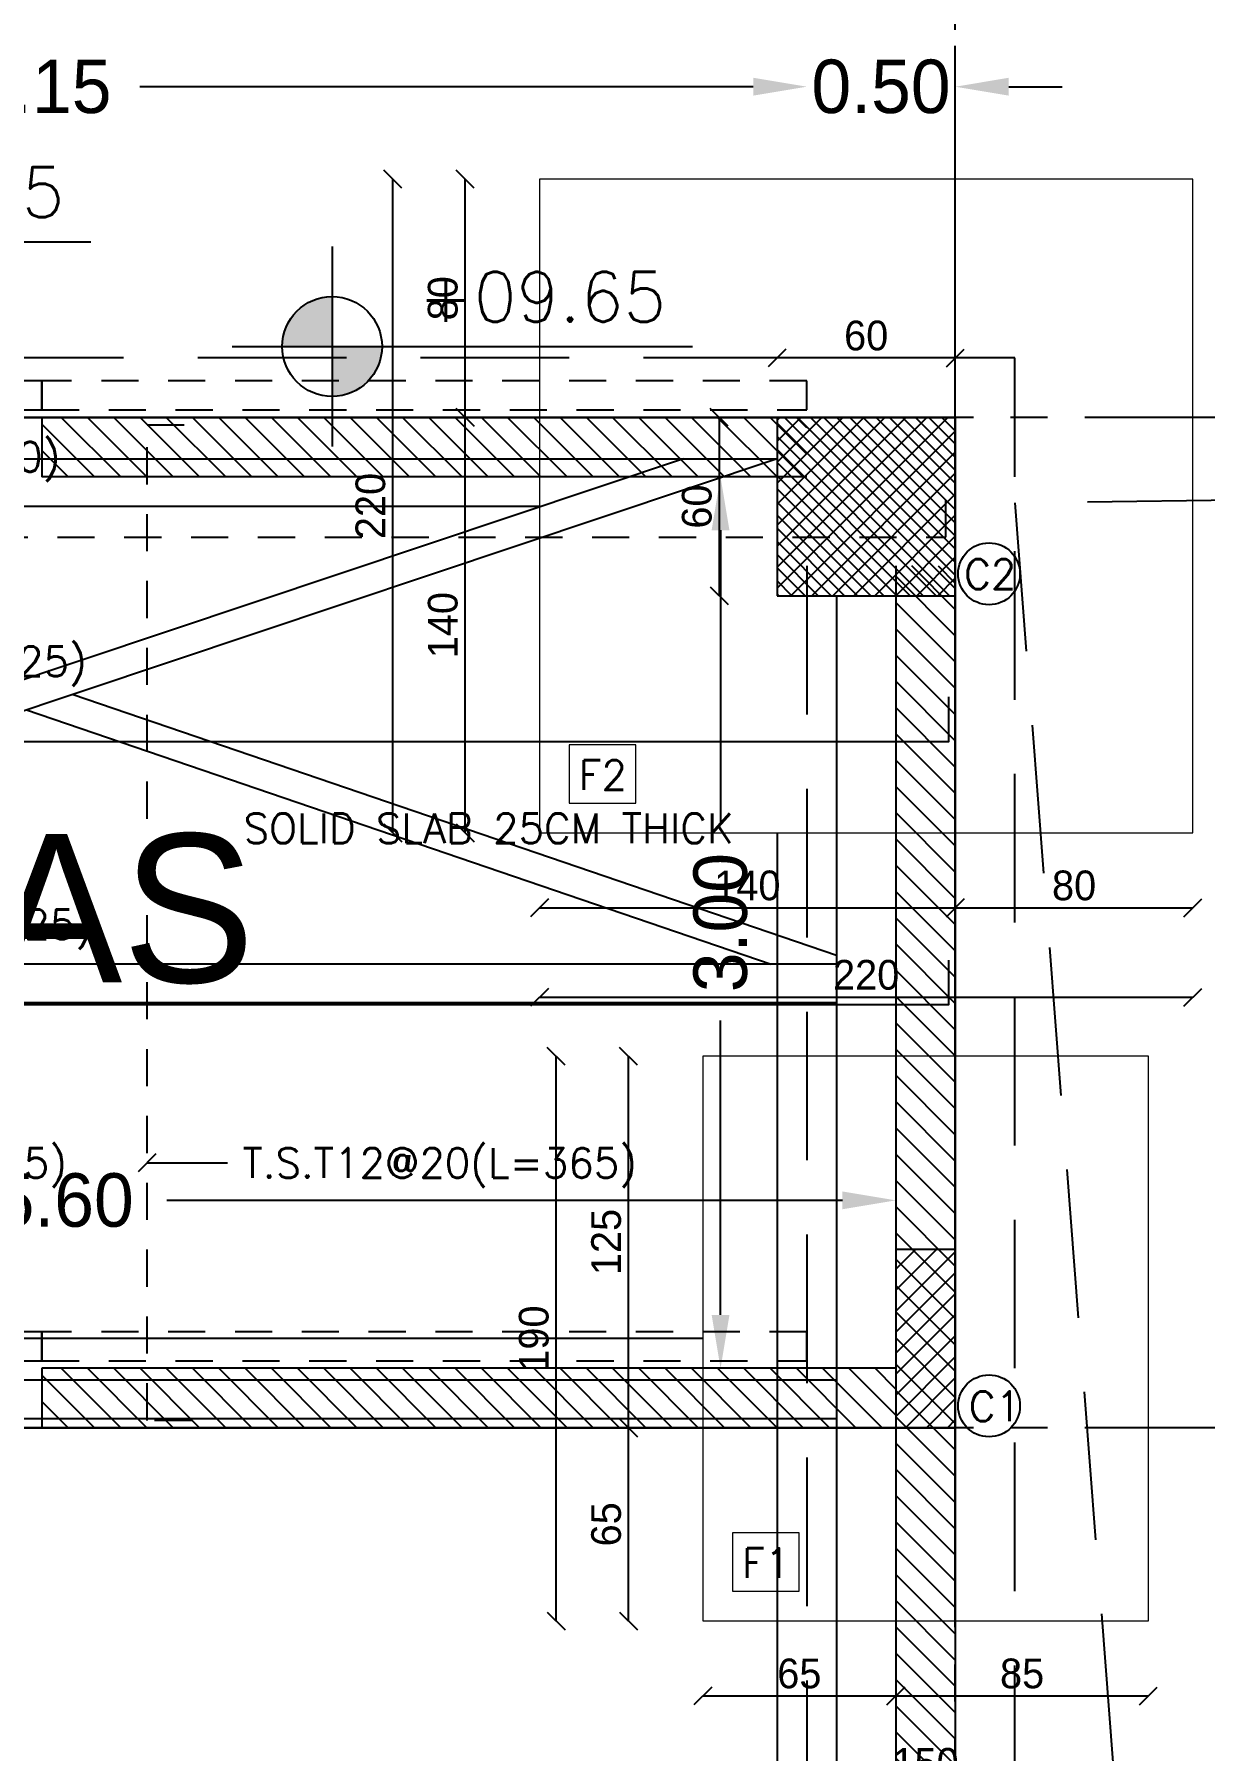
# Model space of a CAD drawing. Header units: metres. Extents: x -353217 to -351774, y -68080 to -67552.
# Drawn here: x -352321.16 to -352317.22, y -67870.2 to -67864.43 of the extents above; entities that cross this region are included whole.
import ezdxf

# ---------------------------------------------------------------- set-up
doc = ezdxf.new("R2010")
doc.units = ezdxf.units.M
doc.header["$MEASUREMENT"] = 0
doc.header["$PDMODE"] = 2
doc.header["$PDSIZE"] = -0.6
for name, pattern in [('CENTER2', [1.125, 0.75, -0.125, 0.125, -0.125]), ('DASHED', [0.75, 0.5, -0.25]), ('HIDDEN2', [0.1875, 0.125, -0.0625])]:
    doc.linetypes.add(name, pattern=pattern)
for name, color, linetype in [('A-dim', 4, 'Continuous'), ('A-HATCH', 9, 'Continuous'), ('A-levels', 4, 'Continuous'), ('A-TEXT', 6, 'Continuous'), ('A-walls', 5, 'Continuous'), ('gate', 4, 'Continuous'), ('lot', 3, 'Continuous'), ('proj', 2, 'DASHED'), ('Str-Axes', 8, 'Continuous'), ('str-columns', 3, 'Continuous'), ('str-columns1', 3, 'Continuous'), ('str-frame', 1, 'Continuous'), ('str-ground-beams', 3, 'Continuous'), ('str-slab', 5, 'Continuous')]:
    doc.layers.add(name, color=color, linetype=linetype)
doc.layers.add('str-footings', color=5, linetype='Continuous', lineweight=5)
doc.styles.add('ROMANS', font='romans', dxfattribs={"height": 0.4})
doc.dimstyles.get("Standard").update_dxf_attribs({"dimtxt": 0.18, "dimasz": 0.18, "dimexe": 0.18, "dimexo": 0.0625, "dimgap": 0.09, "dimtad": 0, "dimzin": 0, "dimdsep": 46, "dimtxsty": 'Standard', "dimcen": 0.09, "dimse1": 1, "dimse2": 1, "dimadec": 0, "dimazin": 0, "dimtfac": 1, "dimtix": 1, "dimtofl": 0, "dimtmove": 0, "dimatfit": 3, "dimfxl": 1, "dimtolj": 1, "dimtzin": 0, "dimarcsym": 0})
doc.dimstyles.new('structure', dxfattribs={"dimtxt": 0.1, "dimasz": 0.06, "dimexe": 0.18, "dimexo": 1, "dimgap": 0.025, "dimtad": 1, "dimdec": 1, "dimlfac": 100, "dimrnd": 0.5, "dimdsep": 46, "dimtxsty": 'Standard', "dimblk1": 'OBLIQUE', "dimblk2": 'OBLIQUE', "dimsah": 1, "dimcen": 0.009, "dimse1": 1, "dimse2": 1, "dimclrd": 4, "dimclre": 9, "dimclrt": 1, "dimadec": 0, "dimazin": 0, "dimtfac": 0.066667, "dimtdec": 1, "dimtix": 1, "dimtmove": 2, "dimatfit": 3, "dimldrblk": 'OBLIQUE', "dimfxl": 0.18, "dimtolj": 1, "dimarcsym": 0})

# ---------------------------------------------------------------- blocks, each defined once
blk = doc.blocks.new('planlev')
h = blk.add_hatch(color=256)
h.paths.add_polyline_path([(0, 0.2, 0.414214), (-0.2, 0), (0, 0)])
h.paths.add_polyline_path([(0.2, 0), (0, 0), (0, -0.2, 0.414214)])
for p, q in [((0, 0.4), (0, -0.4)), ((-0.4, 0), (1.4446, 0))]:
    blk.add_line(p, q)
blk.add_circle((0, 0), 0.2)
at = {"style": 'ROMANS'}
for tag, p in [('LEVEL-NOTATION', (0.3451, 0.0986)), ('FINISH', (0.3451, -0.3014))]:
    blk.add_attdef(tag, p, '', height=0.2, dxfattribs=at)
blk = doc.blocks.new('*D445')
at = {"layer": 'A-dim', "color": 0, "lineweight": -2, "transparency": 16777216}
for p, q in [((-352323.5319, -67864.6036), (-352321.4669, -67864.6036)), ((-352318.7419, -67864.6036), (-352320.8069, -67864.6036))]:
    blk.add_line(p, q, dxfattribs=at)
at = {"layer": 'A-dim', "color": 0, "transparency": 16777216}
for points in [[(-352323.5319, -67864.5736), (-352323.5319, -67864.6336), (-352323.7119, -67864.6036)], [(-352318.7419, -67864.5736), (-352318.7419, -67864.6336), (-352318.5619, -67864.6036)]]:
    blk.add_solid(points, dxfattribs=at)
at = {"layer": 'Defpoints', "color": 0, "transparency": 16777216}
for p in [(-352318.5619, -67864.6036), (-352323.7119, -67865.7164), (-352318.5619, -67865.7164)]:
    blk.add_point(p, dxfattribs=at)
at = {"layer": 'A-dim', "color": 0, "transparency": 16777216, "insert": (-352321.1369, -67864.6036), "char_height": 0.18, "attachment_point": 5}
blk.add_mtext('\\A1;5.15', dxfattribs=at)
blk = doc.blocks.new('*D446')
at = {"layer": 'A-dim', "color": 0, "lineweight": -2, "transparency": 16777216}
for p, q in [((-352318.7419, -67864.6036), (-352318.9219, -67864.6036)), ((-352317.8819, -67864.6036), (-352317.7019, -67864.6036))]:
    blk.add_line(p, q, dxfattribs=at)
at = {"layer": 'A-dim', "color": 0, "transparency": 16777216}
for points in [[(-352318.7419, -67864.5736), (-352318.7419, -67864.6336), (-352318.5619, -67864.6036)], [(-352317.8819, -67864.5736), (-352317.8819, -67864.6336), (-352318.0619, -67864.6036)]]:
    blk.add_solid(points, dxfattribs=at)
at = {"layer": 'Defpoints', "color": 0, "transparency": 16777216}
for p in [(-352318.0619, -67864.6036), (-352318.5619, -67865.7164), (-352318.0619, -67865.7164)]:
    blk.add_point(p, dxfattribs=at)
at = {"layer": 'A-dim', "color": 0, "transparency": 16777216, "insert": (-352318.3119, -67864.6036), "char_height": 0.18, "attachment_point": 5}
blk.add_mtext('\\A1;0.50', dxfattribs=at)
blk = doc.blocks.new('*D452')
at = {"layer": 'A-dim', "color": 0, "lineweight": -2, "transparency": 16777216}
for p, q in [((-352318.8522, -67866.0964), (-352318.8522, -67867.0864)), ((-352318.8522, -67868.7364), (-352318.8522, -67867.7464))]:
    blk.add_line(p, q, dxfattribs=at)
at = {"layer": 'A-dim', "color": 0, "transparency": 16777216}
for points in [[(-352318.8822, -67866.0964), (-352318.8222, -67866.0964), (-352318.8522, -67865.9164)], [(-352318.8822, -67868.7364), (-352318.8222, -67868.7364), (-352318.8522, -67868.9164)]]:
    blk.add_solid(points, dxfattribs=at)
at = {"layer": 'Defpoints', "color": 0, "transparency": 16777216}
for p in [(-352318.5619, -67865.9164), (-352318.8522, -67868.9164), (-352318.5619, -67868.9164)]:
    blk.add_point(p, dxfattribs=at)
at = {"layer": 'A-dim', "color": 0, "transparency": 16777216, "insert": (-352318.8522, -67867.4164), "char_height": 0.18, "attachment_point": 5, "rotation": 90}
blk.add_mtext('\\A1;3.00', dxfattribs=at)
blk = doc.blocks.new('*D453')
at = {"layer": 'A-dim', "color": 0, "lineweight": -2, "transparency": 16777216}
for p, q in [((-352323.6819, -67868.3512), (-352321.4069, -67868.3512)), ((-352318.4419, -67868.3512), (-352320.7169, -67868.3512))]:
    blk.add_line(p, q, dxfattribs=at)
at = {"layer": 'A-dim', "color": 0, "transparency": 16777216}
for points in [[(-352323.6819, -67868.3212), (-352323.6819, -67868.3812), (-352323.8619, -67868.3512)], [(-352318.4419, -67868.3212), (-352318.4419, -67868.3812), (-352318.2619, -67868.3512)]]:
    blk.add_solid(points, dxfattribs=at)
at = {"layer": 'Defpoints', "color": 0, "transparency": 16777216}
for p in [(-352323.8619, -67868.3512), (-352323.8619, -67868.9164), (-352318.2619, -67868.9164)]:
    blk.add_point(p, dxfattribs=at)
at = {"layer": 'A-dim', "color": 0, "transparency": 16777216, "insert": (-352321.0619, -67868.3512), "char_height": 0.18, "attachment_point": 5}
blk.add_mtext('\\A1;5.60', dxfattribs=at)
blk = doc.blocks.new('_Oblique')
at = {"color": 0, "linetype": 'ByBlock', "lineweight": -2}
blk.add_line((-0.5, -0.5), (0.5, 0.5), dxfattribs=at)
blk = doc.blocks.new('*D511')
at = {"layer": 'Defpoints', "color": 0, "transparency": 16777216}
for p in [(-352319.7119, -67865.7164), (-352319.4619, -67865.7164), (-352319.4619, -67867.1146)]:
    blk.add_point(p, dxfattribs=at)
at = {"layer": 'str-footings', "color": 4, "lineweight": -2, "transparency": 16777216}
blk.add_line((-352319.7119, -67867.1146), (-352319.7119, -67865.7164), dxfattribs=at)
at = {"layer": 'str-footings', "color": 4, "lineweight": -2, "transparency": 16777216, "xscale": 0.06, "yscale": 0.06, "zscale": 0.06}
for p, rotation in [((-352319.7119, -67865.7164), 90), ((-352319.7119, -67867.1146), 270)]:
    blk.add_blockref('_Oblique', p, dxfattribs=dict(at, rotation=rotation))
at = {"layer": 'str-footings', "color": 1, "transparency": 16777216, "insert": (-352319.7869, -67866.4155), "char_height": 0.1, "attachment_point": 5, "rotation": 90}
blk.add_mtext('\\A1;140', dxfattribs=at)
blk = doc.blocks.new('*D512')
at = {"layer": 'Defpoints', "color": 0, "transparency": 16777216}
for p in [(-352318.0619, -67867.1146), (-352317.2619, -67867.1146), (-352317.2619, -67867.367)]:
    blk.add_point(p, dxfattribs=at)
at = {"layer": 'str-footings', "color": 4, "lineweight": -2, "transparency": 16777216}
blk.add_line((-352318.0619, -67867.367), (-352317.2619, -67867.367), dxfattribs=at)
at = {"layer": 'str-footings', "color": 4, "lineweight": -2, "transparency": 16777216, "xscale": 0.06, "yscale": 0.06, "zscale": 0.06, "rotation": 180}
blk.add_blockref('_Oblique', (-352318.0619, -67867.367), dxfattribs=at)
at = {"layer": 'str-footings', "color": 4, "lineweight": -2, "transparency": 16777216, "xscale": 0.06, "yscale": 0.06, "zscale": 0.06}
blk.add_blockref('_Oblique', (-352317.2619, -67867.367), dxfattribs=at)
at = {"layer": 'str-footings', "color": 1, "transparency": 16777216, "insert": (-352317.6619, -67867.292), "char_height": 0.1, "attachment_point": 5}
blk.add_mtext('\\A1;80', dxfattribs=at)
blk = doc.blocks.new('*D513')
at = {"layer": 'Defpoints', "color": 0, "transparency": 16777216}
for p in [(-352319.7119, -67864.9146), (-352319.4619, -67864.9146), (-352319.4619, -67865.7164)]:
    blk.add_point(p, dxfattribs=at)
at = {"layer": 'str-footings', "color": 4, "lineweight": -2, "transparency": 16777216}
blk.add_line((-352319.7119, -67865.7164), (-352319.7119, -67864.9146), dxfattribs=at)
at = {"layer": 'str-footings', "color": 4, "lineweight": -2, "transparency": 16777216, "xscale": 0.06, "yscale": 0.06, "zscale": 0.06}
for p, rotation in [((-352319.7119, -67864.9146), 90), ((-352319.7119, -67865.7164), 270)]:
    blk.add_blockref('_Oblique', p, dxfattribs=dict(at, rotation=rotation))
at = {"layer": 'str-footings', "color": 1, "transparency": 16777216, "insert": (-352319.7869, -67865.3155), "char_height": 0.1, "attachment_point": 5, "rotation": 90}
blk.add_mtext('\\A1;80', dxfattribs=at)
blk = doc.blocks.new('*D514')
at = {"layer": 'Defpoints', "color": 0, "transparency": 16777216}
for p in [(-352319.4619, -67867.1146), (-352318.0619, -67867.1146), (-352318.0619, -67867.367)]:
    blk.add_point(p, dxfattribs=at)
at = {"layer": 'str-footings', "color": 4, "lineweight": -2, "transparency": 16777216}
blk.add_line((-352319.4619, -67867.367), (-352318.0619, -67867.367), dxfattribs=at)
at = {"layer": 'str-footings', "color": 4, "lineweight": -2, "transparency": 16777216, "xscale": 0.06, "yscale": 0.06, "zscale": 0.06, "rotation": 180}
blk.add_blockref('_Oblique', (-352319.4619, -67867.367), dxfattribs=at)
at = {"layer": 'str-footings', "color": 4, "lineweight": -2, "transparency": 16777216, "xscale": 0.06, "yscale": 0.06, "zscale": 0.06}
blk.add_blockref('_Oblique', (-352318.0619, -67867.367), dxfattribs=at)
at = {"layer": 'str-footings', "color": 1, "transparency": 16777216, "insert": (-352318.7619, -67867.292), "char_height": 0.1, "attachment_point": 5}
blk.add_mtext('\\A1;140', dxfattribs=at)
blk = doc.blocks.new('*D509')
at = {"layer": 'Defpoints', "color": 0, "transparency": 16777216}
for p in [(-352319.4619, -67867.1146), (-352317.2619, -67867.1146), (-352317.2619, -67867.6678)]:
    blk.add_point(p, dxfattribs=at)
at = {"layer": 'str-footings', "color": 4, "lineweight": -2, "transparency": 16777216}
blk.add_line((-352319.4619, -67867.6678), (-352317.2619, -67867.6678), dxfattribs=at)
at = {"layer": 'str-footings', "color": 4, "lineweight": -2, "transparency": 16777216, "xscale": 0.06, "yscale": 0.06, "zscale": 0.06, "rotation": 180}
blk.add_blockref('_Oblique', (-352319.4619, -67867.6678), dxfattribs=at)
at = {"layer": 'str-footings', "color": 4, "lineweight": -2, "transparency": 16777216, "xscale": 0.06, "yscale": 0.06, "zscale": 0.06}
blk.add_blockref('_Oblique', (-352317.2619, -67867.6678), dxfattribs=at)
at = {"layer": 'str-footings', "color": 1, "transparency": 16777216, "insert": (-352318.3619, -67867.5928), "char_height": 0.1, "attachment_point": 5}
blk.add_mtext('\\A1;220', dxfattribs=at)
blk = doc.blocks.new('*D510')
at = {"layer": 'Defpoints', "color": 0, "transparency": 16777216}
for p in [(-352319.9555, -67864.9146), (-352319.4619, -67864.9146), (-352319.4619, -67867.1146)]:
    blk.add_point(p, dxfattribs=at)
at = {"layer": 'str-footings', "color": 4, "lineweight": -2, "transparency": 16777216}
blk.add_line((-352319.9555, -67867.1146), (-352319.9555, -67864.9146), dxfattribs=at)
at = {"layer": 'str-footings', "color": 4, "lineweight": -2, "transparency": 16777216, "xscale": 0.06, "yscale": 0.06, "zscale": 0.06}
for p, rotation in [((-352319.9555, -67864.9146), 90), ((-352319.9555, -67867.1146), 270)]:
    blk.add_blockref('_Oblique', p, dxfattribs=dict(at, rotation=rotation))
at = {"layer": 'str-footings', "color": 1, "transparency": 16777216, "insert": (-352320.0305, -67866.0146), "char_height": 0.1, "attachment_point": 5, "rotation": 90}
blk.add_mtext('\\A1;220', dxfattribs=at)
blk = doc.blocks.new('*D657')
at = {"layer": 'Defpoints', "color": 0, "transparency": 16777216}
for p in [(-352318.6619, -67865.5165), (-352318.6619, -67865.7164), (-352318.0619, -67865.7164)]:
    blk.add_point(p, dxfattribs=at)
at = {"layer": 'str-columns', "color": 4, "lineweight": -2, "transparency": 16777216}
blk.add_line((-352318.0619, -67865.5165), (-352318.6619, -67865.5165), dxfattribs=at)
at = {"layer": 'str-columns', "color": 4, "lineweight": -2, "transparency": 16777216, "xscale": 0.06, "yscale": 0.06, "zscale": 0.06, "rotation": 180}
blk.add_blockref('_Oblique', (-352318.6619, -67865.5165), dxfattribs=at)
at = {"layer": 'str-columns', "color": 4, "lineweight": -2, "transparency": 16777216, "xscale": 0.06, "yscale": 0.06, "zscale": 0.06}
blk.add_blockref('_Oblique', (-352318.0619, -67865.5165), dxfattribs=at)
at = {"layer": 'str-columns', "color": 1, "transparency": 16777216, "insert": (-352318.3619, -67865.4415), "char_height": 0.1, "attachment_point": 5}
blk.add_mtext('\\A1;60', dxfattribs=at)
blk = doc.blocks.new('*D658')
at = {"layer": 'Defpoints', "color": 0, "transparency": 16777216}
for p in [(-352318.6619, -67865.7164), (-352318.8567, -67866.3164), (-352318.6619, -67866.3164)]:
    blk.add_point(p, dxfattribs=at)
at = {"layer": 'str-columns', "color": 4, "lineweight": -2, "transparency": 16777216}
blk.add_line((-352318.8567, -67865.7164), (-352318.8567, -67866.3164), dxfattribs=at)
at = {"layer": 'str-columns', "color": 4, "lineweight": -2, "transparency": 16777216, "xscale": 0.06, "yscale": 0.06, "zscale": 0.06}
for p, rotation in [((-352318.8567, -67865.7164), 90), ((-352318.8567, -67866.3164), 270)]:
    blk.add_blockref('_Oblique', p, dxfattribs=dict(at, rotation=rotation))
at = {"layer": 'str-columns', "color": 1, "transparency": 16777216, "insert": (-352318.9317, -67866.0164), "char_height": 0.1, "attachment_point": 5, "rotation": 90}
blk.add_mtext('\\A1;60', dxfattribs=at)
blk = doc.blocks.new('*D725')
at = {"layer": 'Defpoints', "color": 0, "transparency": 16777216}
for p in [(-352319.1619, -67869.1164), (-352318.9119, -67869.1164), (-352318.9119, -67869.7664)]:
    blk.add_point(p, dxfattribs=at)
at = {"layer": 'str-footings', "color": 4, "lineweight": -2, "transparency": 16777216}
blk.add_line((-352319.1619, -67869.7664), (-352319.1619, -67869.1164), dxfattribs=at)
at = {"layer": 'str-footings', "color": 4, "lineweight": -2, "transparency": 16777216, "xscale": 0.06, "yscale": 0.06, "zscale": 0.06}
for p, rotation in [((-352319.1619, -67869.1164), 90), ((-352319.1619, -67869.7664), 270)]:
    blk.add_blockref('_Oblique', p, dxfattribs=dict(at, rotation=rotation))
at = {"layer": 'str-footings', "color": 1, "transparency": 16777216, "insert": (-352319.2369, -67869.4414), "char_height": 0.1, "attachment_point": 5, "rotation": 90}
blk.add_mtext('\\A1;65', dxfattribs=at)
blk = doc.blocks.new('*D726')
at = {"layer": 'Defpoints', "color": 0, "transparency": 16777216}
for p in [(-352318.2619, -67869.7664), (-352317.4119, -67869.7664), (-352317.4119, -67870.0188)]:
    blk.add_point(p, dxfattribs=at)
at = {"layer": 'str-footings', "color": 4, "lineweight": -2, "transparency": 16777216}
blk.add_line((-352318.2619, -67870.0188), (-352317.4119, -67870.0188), dxfattribs=at)
at = {"layer": 'str-footings', "color": 4, "lineweight": -2, "transparency": 16777216, "xscale": 0.06, "yscale": 0.06, "zscale": 0.06, "rotation": 180}
blk.add_blockref('_Oblique', (-352318.2619, -67870.0188), dxfattribs=at)
at = {"layer": 'str-footings', "color": 4, "lineweight": -2, "transparency": 16777216, "xscale": 0.06, "yscale": 0.06, "zscale": 0.06}
blk.add_blockref('_Oblique', (-352317.4119, -67870.0188), dxfattribs=at)
at = {"layer": 'str-footings', "color": 1, "transparency": 16777216, "insert": (-352317.8369, -67869.9438), "char_height": 0.1, "attachment_point": 5}
blk.add_mtext('\\A1;85', dxfattribs=at)
blk = doc.blocks.new('*D727')
at = {"layer": 'Defpoints', "color": 0, "transparency": 16777216}
for p in [(-352319.1619, -67867.8664), (-352318.9119, -67867.8664), (-352318.9119, -67869.1164)]:
    blk.add_point(p, dxfattribs=at)
at = {"layer": 'str-footings', "color": 4, "lineweight": -2, "transparency": 16777216}
blk.add_line((-352319.1619, -67869.1164), (-352319.1619, -67867.8664), dxfattribs=at)
at = {"layer": 'str-footings', "color": 4, "lineweight": -2, "transparency": 16777216, "xscale": 0.06, "yscale": 0.06, "zscale": 0.06}
for p, rotation in [((-352319.1619, -67867.8664), 90), ((-352319.1619, -67869.1164), 270)]:
    blk.add_blockref('_Oblique', p, dxfattribs=dict(at, rotation=rotation))
at = {"layer": 'str-footings', "color": 1, "transparency": 16777216, "insert": (-352319.2369, -67868.4914), "char_height": 0.1, "attachment_point": 5, "rotation": 90}
blk.add_mtext('\\A1;125', dxfattribs=at)
blk = doc.blocks.new('*D728')
at = {"layer": 'Defpoints', "color": 0, "transparency": 16777216}
for p in [(-352318.9119, -67869.7664), (-352318.2619, -67869.7664), (-352318.2619, -67870.0188)]:
    blk.add_point(p, dxfattribs=at)
at = {"layer": 'str-footings', "color": 4, "lineweight": -2, "transparency": 16777216}
blk.add_line((-352318.9119, -67870.0188), (-352318.2619, -67870.0188), dxfattribs=at)
at = {"layer": 'str-footings', "color": 4, "lineweight": -2, "transparency": 16777216, "xscale": 0.06, "yscale": 0.06, "zscale": 0.06, "rotation": 180}
blk.add_blockref('_Oblique', (-352318.9119, -67870.0188), dxfattribs=at)
at = {"layer": 'str-footings', "color": 4, "lineweight": -2, "transparency": 16777216, "xscale": 0.06, "yscale": 0.06, "zscale": 0.06}
blk.add_blockref('_Oblique', (-352318.2619, -67870.0188), dxfattribs=at)
at = {"layer": 'str-footings', "color": 1, "transparency": 16777216, "insert": (-352318.5869, -67869.9438), "char_height": 0.1, "attachment_point": 5}
blk.add_mtext('\\A1;65', dxfattribs=at)
blk = doc.blocks.new('*D729')
at = {"layer": 'Defpoints', "color": 0, "transparency": 16777216}
for p in [(-352318.9119, -67869.7664), (-352317.4119, -67869.7664), (-352317.4119, -67870.3196)]:
    blk.add_point(p, dxfattribs=at)
at = {"layer": 'str-footings', "color": 4, "lineweight": -2, "transparency": 16777216}
blk.add_line((-352318.9119, -67870.3196), (-352317.4119, -67870.3196), dxfattribs=at)
at = {"layer": 'str-footings', "color": 4, "lineweight": -2, "transparency": 16777216, "xscale": 0.06, "yscale": 0.06, "zscale": 0.06, "rotation": 180}
blk.add_blockref('_Oblique', (-352318.9119, -67870.3196), dxfattribs=at)
at = {"layer": 'str-footings', "color": 4, "lineweight": -2, "transparency": 16777216, "xscale": 0.06, "yscale": 0.06, "zscale": 0.06}
blk.add_blockref('_Oblique', (-352317.4119, -67870.3196), dxfattribs=at)
at = {"layer": 'str-footings', "color": 1, "transparency": 16777216, "insert": (-352318.1619, -67870.2446), "char_height": 0.1, "attachment_point": 5}
blk.add_mtext('\\A1;150', dxfattribs=at)
blk = doc.blocks.new('*D730')
at = {"layer": 'Defpoints', "color": 0, "transparency": 16777216}
for p in [(-352319.4055, -67867.8664), (-352318.9119, -67867.8664), (-352318.9119, -67869.7664)]:
    blk.add_point(p, dxfattribs=at)
at = {"layer": 'str-footings', "color": 4, "lineweight": -2, "transparency": 16777216}
blk.add_line((-352319.4055, -67869.7664), (-352319.4055, -67867.8664), dxfattribs=at)
at = {"layer": 'str-footings', "color": 4, "lineweight": -2, "transparency": 16777216, "xscale": 0.06, "yscale": 0.06, "zscale": 0.06}
for p, rotation in [((-352319.4055, -67867.8664), 90), ((-352319.4055, -67869.7664), 270)]:
    blk.add_blockref('_Oblique', p, dxfattribs=dict(at, rotation=rotation))
at = {"layer": 'str-footings', "color": 1, "transparency": 16777216, "insert": (-352319.4805, -67868.8164), "char_height": 0.1, "attachment_point": 5, "rotation": 90}
blk.add_mtext('\\A1;190', dxfattribs=at)

msp = doc.modelspace()

# ---------------------------------------------------------------- hatches: boundary and pattern name
at = {"layer": 'A-HATCH'}
h = msp.add_hatch(dxfattribs=at)
h.set_pattern_fill('LINE', color=256, scale=0.5, angle=315, style=0)
h.set_pattern_definition([(315, (-352321.13687, -67865.9164), (0.0441942, 0.0441942), [])])
h.paths.add_polyline_path([(-352318.5618675, -67865.7163974), (-352321.1368675, -67865.7163974), (-352321.1368675, -67865.9163974), (-352318.5618675, -67865.9163974)])
h = msp.add_hatch(dxfattribs=at)
h.set_pattern_fill('LINE', color=256, scale=0.25, angle=315, style=0)
h.set_pattern_definition([(315, (-352318.611867, -67866.316397), (0.0220971, 0.0220971), [])])
h.paths.add_polyline_path([(-352318.0618675, -67865.7163974), (-352318.6618675, -67865.7163974), (-352318.6618675, -67866.3163974), (-352318.0618675, -67866.3163974)])
h = msp.add_hatch(dxfattribs=at)
h.set_pattern_fill('LINE', color=256, scale=0.5, angle=315, style=0)
h.set_pattern_definition([(315, (-352318.26187, -67880.2164), (0.04419417, 0.04419417), [])])
h.paths.add_polyline_path([(-352318.0618675, -67866.2163974), (-352318.2618675, -67866.2163974), (-352318.2618675, -67880.2163974), (-352318.0618675, -67880.2163974)])
h = msp.add_hatch(dxfattribs=at)
h.set_pattern_fill('LINE', color=256, scale=0.5, angle=315, style=0)
h.set_pattern_definition([(315, (-352321.13687, -67869.1164), (0.0441942, 0.0441942), [])])
h.paths.add_polyline_path([(-352318.2618675, -67868.9163974), (-352321.1368675, -67868.9163974), (-352321.1368675, -67869.1163974), (-352318.2618675, -67869.1163974)])
at = {"layer": 'str-columns'}
h = msp.add_hatch(dxfattribs=at)
h.set_pattern_fill('ANSI31', color=8, scale=0.4)
h.set_pattern_definition([(45, (0, 0), (-0.035355339059, 0.035355339059), [])])
h.paths.add_polyline_path([(-352318.6618675, -67866.3163974), (-352318.0618675, -67866.3163974), (-352318.0618675, -67865.7163974), (-352318.6618675, -67865.7163974)])
at = {"layer": 'str-columns1'}
h = msp.add_hatch(dxfattribs=at)
h.set_pattern_fill('ANSI31', color=8, scale=0.4)
h.set_pattern_definition([(45, (28.6, -2.8), (-0.035355339059, 0.035355339059), [])])
h.paths.add_polyline_path([(-352318.2618675, -67869.1163974), (-352318.0618675, -67869.1163974), (-352318.0618675, -67868.5163974), (-352318.2618675, -67868.5163974)])

# ---------------------------------------------------------------- linework, layer by layer
at = {"layer": 'A-walls'}
for p, q in [((-352321.1368675, -67865.7163974), (-352321.1368675, -67865.9163974)), ((-352318.5618675, -67865.7163974), (-352321.1368675, -67865.7163974)), ((-352318.5618675, -67865.9163974), (-352321.1368675, -67865.9163974)), ((-352321.1368675, -67868.9163974), (-352321.1368675, -67869.1163974)), ((-352318.2618675, -67868.9163974), (-352321.1368675, -67868.9163974)), ((-352318.2618675, -67869.1163974), (-352321.1368675, -67869.1163974))]:
    msp.add_line(p, q, dxfattribs=at)
for points in [[(-352318.2618675, -67865.7163974), (-352318.0618675, -67865.7163974), (-352318.0618675, -67880.7163974), (-352358.1118675, -67880.7163974)], [(-352318.2618675, -67866.2163974), (-352318.2618675, -67880.2163974)]]:
    msp.add_lwpolyline(points, dxfattribs=at)
at = {"layer": 'gate'}
for points in [[(-352321.1368675, -67865.5939185), (-352323.7118675, -67865.5939185), (-352323.7118675, -67865.6913974), (-352321.1368675, -67865.6913974)], [(-352321.1368675, -67868.7939185), (-352323.7118675, -67868.7939185), (-352323.7118675, -67868.8913974), (-352321.1368675, -67868.8913974)]]:
    msp.add_lwpolyline(points, close=True, dxfattribs=at)
at = {"layer": 'gate', "linetype": 'HIDDEN2'}
for points in [[(-352318.5618675, -67865.5939185), (-352321.1368675, -67865.5939185), (-352321.1368675, -67865.6913974), (-352318.5618675, -67865.6913974)], [(-352318.5618675, -67868.7939185), (-352321.1368675, -67868.7939185), (-352321.1368675, -67868.8913974), (-352318.5618675, -67868.8913974)]]:
    msp.add_lwpolyline(points, close=True, dxfattribs=at)
at = {"layer": 'lot', "linetype": 'DASHED'}
msp.add_lwpolyline([(-352363.0380876, -67860.0554514), (-352303.3319264, -67846.0572659), (-352302.8684362, -67865.8068441), (-352317.8618675, -67866.0044534), (-352316.7136914, -67880.7163974), (-352362.4587317, -67880.7163974)], close=True, dxfattribs=at)
at = {"layer": 'proj'}
msp.add_line((-352318.5618675, -67866.2163974), (-352318.5618675, -67880.2163974), dxfattribs=at)
for points in [[(-352318.0618675, -67865.7163974), (-352318.0618675, -67860.5163974), (-352341.1618675, -67860.5163974), (-352341.1618675, -67865.7163974)], [(-352358.3118675, -67880.9163974), (-352317.8618675, -67880.9163974), (-352317.8618675, -67865.5163974), (-352358.3118675, -67865.5163974)]]:
    msp.add_lwpolyline(points, close=True, dxfattribs=at)
at = {"layer": 'Str-Axes', "linetype": 'CENTER2'}
for p, q in [((-352318.0618675, -67882.1625092), (-352318.0618675, -67863.9839935)), ((-352314.6259956, -67865.7163974), (-352359.995448, -67865.7163974)), ((-352314.6259956, -67869.1163974), (-352359.995448, -67869.1163974))]:
    msp.add_line(p, q, dxfattribs=at)
at = {"layer": 'str-columns'}
msp.add_lwpolyline([(-352318.6618675, -67866.3163974), (-352318.0618675, -67866.3163974), (-352318.0618675, -67865.7163974), (-352318.6618675, -67865.7163974)], close=True, dxfattribs=at)
at = {"layer": 'str-columns', "color": 1}
msp.add_circle((-352317.9481493, -67866.2427297), 0.1041644, dxfattribs=at)
at = {"layer": 'str-columns1'}
msp.add_lwpolyline([(-352318.2618675, -67869.1163974), (-352318.0618675, -67869.1163974), (-352318.0618675, -67868.5163974), (-352318.2618675, -67868.5163974)], close=True, dxfattribs=at)
at = {"layer": 'str-columns1', "color": 1}
msp.add_circle((-352317.9481493, -67869.0427297), 0.1041644, dxfattribs=at)
at = {"layer": 'str-footings'}
for points in [[(-352319.4618675, -67867.1146079), (-352317.2618675, -67867.1146079), (-352317.2618675, -67864.9146079), (-352319.4618675, -67864.9146079)], [(-352318.9118675, -67869.7663974), (-352317.4118675, -67869.7663974), (-352317.4118675, -67867.8663974), (-352318.9118675, -67867.8663974)]]:
    msp.add_lwpolyline(points, close=True, dxfattribs=at)
at = {"layer": 'str-footings', "color": 2}
for points in [[(-352319.1373835, -67866.8184701), (-352319.3618675, -67866.8184701), (-352319.3618675, -67867.0146079), (-352319.1373835, -67867.0146079)], [(-352318.5873835, -67869.4702596), (-352318.8118675, -67869.4702596), (-352318.8118675, -67869.6663974), (-352318.5873835, -67869.6663974)]]:
    msp.add_lwpolyline(points, close=True, dxfattribs=at)
at = {"layer": 'str-frame'}
for p, q in [((-352323.6618675, -67865.7163974), (-352318.6618675, -67865.7163974)), ((-352318.9774086, -67865.8563974), (-352323.8618675, -67867.4884882)), ((-352318.6618675, -67865.8563974), (-352323.7495622, -67867.5563974)), ((-352323.6618675, -67865.8563974), (-352318.6618675, -67865.8563974)), ((-352318.4618675, -67866.3163974), (-352318.4618675, -67880.1163974)), ((-352318.2618675, -67866.3163974), (-352318.2618675, -67880.1163974)), ((-352321.0321233, -67866.6483936), (-352318.4618675, -67867.525749)), ((-352321.1885515, -67866.7006624), (-352318.6816337, -67867.5563974)), ((-352318.4618675, -67867.5563974), (-352323.8618675, -67867.5563974)), ((-352318.4618675, -67867.6863974), (-352323.8618675, -67867.6863974)), ((-352318.4618675, -67868.9563974), (-352323.8618675, -67868.9563974)), ((-352318.4618675, -67869.0863974), (-352323.8618675, -67869.0863974))]:
    msp.add_line(p, q, dxfattribs=at)
at = {"layer": 'str-ground-beams'}
for p, q in [((-352319.4618675, -67865.7163974), (-352322.8618675, -67865.7163974)), ((-352319.4618675, -67866.0163974), (-352322.8618675, -67866.0163974)), ((-352318.6618675, -67867.1146079), (-352318.6618675, -67879.3146079)), ((-352318.0618675, -67867.1146079), (-352318.0618675, -67879.3146079)), ((-352318.9118675, -67868.8163974), (-352323.2118675, -67868.8163974)), ((-352318.9118675, -67869.1163974), (-352323.2118675, -67869.1163974))]:
    msp.add_line(p, q, dxfattribs=at)
at = {"layer": 'str-slab'}
msp.add_lwpolyline([(-352324.0618675, -67866.3163974), (-352324.0618675, -67869.1163974), (-352318.0618675, -67869.1163974), (-352318.0618675, -67865.7163974), (-352324.0618675, -67865.7163974)], dxfattribs=at)
at = {"layer": 'str-slab', "color": 1, "linetype": 'HIDDEN2'}
for points in [[(-352320.6331255, -67869.0918708), (-352320.7831255, -67869.0918708), (-352320.7831255, -67865.7413366), (-352320.6331255, -67865.7413366)], [(-352324.2345307, -67865.9691188), (-352324.2345307, -67866.1191188), (-352318.0934377, -67866.1191188), (-352318.0934377, -67865.9691188)]]:
    msp.add_lwpolyline(points, dxfattribs=at)
at = {"layer": 'str-slab', "color": 1}
for points in [[(-352324.0343984, -67866.6570995), (-352324.0343984, -67866.8070995), (-352318.0830556, -67866.8070995), (-352318.0830556, -67866.6570995)], [(-352324.0343984, -67867.5425586), (-352324.0343984, -67867.6925586), (-352318.0830556, -67867.6925586), (-352318.0830556, -67867.5425586)]]:
    msp.add_lwpolyline(points, dxfattribs=at)

# ---------------------------------------------------------------- block references
at = {"layer": 'A-levels'}
ref = msp.add_blockref('planlev', (-352322.1861229, -67865.1254852), dxfattribs=dict(at, xscale=0.8399999999811084, yscale=0.8400000266188385, zscale=0.8399999999811084, rotation=0.01238904898646651))
ref.add_attrib('LEVEL-NOTATION', '+09.65', (-352321.8962706, -67865.0425616), dxfattribs={"height": 0.168, "rotation": 0.01238905, "style": 'ROMANS'})
ref = msp.add_blockref('planlev', (-352320.1599465, -67865.477826), dxfattribs=dict(at, xscale=0.8399999999811084, yscale=0.8400000266188385, zscale=0.8399999999811084, rotation=0.01238904898646651))
ref.add_attrib('LEVEL-NOTATION', '+09.65', (-352319.8700942, -67865.3949024), dxfattribs={"height": 0.168, "rotation": 0.01238905, "style": 'ROMANS'})

# ---------------------------------------------------------------- texts
at = {"layer": 'A-TEXT'}
msp.add_text('SAS', height=0.5, dxfattribs=at).set_placement((-352321.7581497, -67867.6179226))
at = {"layer": 'str-columns', "color": 1, "insert": (-352318.032066, -67866.1940139), "char_height": 0.1, "attachment_point": 1, "style": 'ROMANS'}
msp.add_mtext('C2', dxfattribs=at)
at = {"layer": 'str-columns1', "color": 1, "insert": (-352318.0163028, -67868.9940139), "char_height": 0.1, "attachment_point": 1, "style": 'ROMANS'}
msp.add_mtext('C1', dxfattribs=at)
at = {"layer": 'str-footings', "color": 1, "style": 'ROMANS'}
for s, p in [('F2', (-352319.3300277, -67866.9701818)), ('F1', (-352318.7800277, -67869.6219713))]:
    msp.add_text(s, height=0.1, dxfattribs=at).set_placement(p)
at = {"layer": 'str-slab', "color": 1, "char_height": 0.1, "attachment_point": 1, "style": 'ROMANS'}
for s, insert in [('ADDITIONAL T.S.5T14(L=650)', (-352323.002685, -67865.7991699)), ('T.S.T12@20(L=625)', (-352322.3141274, -67866.4871506)), ('SOLID SLAB 25CM THICK', (-352320.4578185, -67867.0492843)), ('B.S.T12@20(L=625)', (-352322.3141274, -67867.3726097)), ('B.S.T12@20(L=365)', (-352322.4022368, -67868.1751246)), ('T.S.T12@20(L=365)', (-352320.4618732, -67868.1751246))]:
    msp.add_mtext(s, dxfattribs=dict(at, insert=insert))

# ---------------------------------------------------------------- dimensions: what is measured, and where the dimension line sits
at = {"layer": 'A-dim'}
for base, p1, p2, override, picture, middle in [((-352318.5618675, -67864.6035901), (-352323.7118675, -67865.7163974), (-352318.5618675, -67865.7163974), {"dimtmove": 1, "dimfxl": 0.5}, '*D445', (-352321.1368675, -67864.6035901)), ((-352318.0618675, -67864.6035901), (-352318.5618675, -67865.7163974), (-352318.0618675, -67865.7163974), {"dimtmove": 1, "dimfxl": 0.5}, '*D446', (-352318.3118675, -67864.6035901)), ((-352323.8618675, -67868.3512441), (-352318.2618675, -67868.9163974), (-352323.8618675, -67868.9163974), {"dimfxl": 0.5}, '*D453', (-352321.0618675, -67868.3512441))]:
    dim = msp.add_linear_dim(base=base, p1=p1, p2=p2, dimstyle='Standard', override=override, dxfattribs=at)
    dim.commit()
    dim.dimension.update_dxf_attribs({"geometry": picture, "text_midpoint": middle})
dim = msp.add_linear_dim(base=(-352318.8521751, -67868.9163974), p1=(-352318.5618675, -67865.9163974), p2=(-352318.5618675, -67868.9163974), angle=90, dimstyle='Standard', override={"dimfxl": 0.5}, dxfattribs=at)
dim.commit()
dim.dimension.update_dxf_attribs({"geometry": '*D452', "text_midpoint": (-352318.8521751, -67867.4163974)})
at = {"layer": 'str-columns'}
for p1, p2, distance, picture, middle in [((-352318.0618675, -67865.7163974), (-352318.6618675, -67865.7163974), -0.1999267, '*D657', (-352318.3618675, -67865.4414706)), ((-352318.6618675, -67865.7163974), (-352318.6618675, -67866.3163974), -0.1948673, '*D658', (-352318.9317348, -67866.0163974))]:
    dim = msp.add_aligned_dim(p1=p1, p2=p2, distance=distance, dimstyle='structure', dxfattribs=at)
    dim.commit()
    dim.dimension.update_dxf_attribs({"geometry": picture, "text_midpoint": middle})
at = {"layer": 'str-footings'}
for p1, p2, distance, picture, middle in [((-352319.4618675, -67867.1146079), (-352319.4618675, -67864.9146079), 0.4936417, '*D510', (-352320.0305092, -67866.0146079)), ((-352319.4618675, -67865.7163974), (-352319.4618675, -67864.9146079), 0.25, '*D513', (-352319.7868675, -67865.3155026)), ((-352319.4618675, -67867.1146079), (-352319.4618675, -67865.7163974), 0.25, '*D511', (-352319.7868675, -67866.4155026)), ((-352319.4618675, -67867.1146079), (-352318.0618675, -67867.1146079), -0.2523527, '*D514', (-352318.7618675, -67867.2919606)), ((-352319.4618675, -67867.1146079), (-352317.2618675, -67867.1146079), -0.5531961, '*D509', (-352318.3618675, -67867.592804)), ((-352318.0618675, -67867.1146079), (-352317.2618675, -67867.1146079), -0.2523527, '*D512', (-352317.6618675, -67867.2919606)), ((-352318.9118675, -67869.7663974), (-352318.9118675, -67867.8663974), 0.4936417, '*D730', (-352319.4805092, -67868.8163974)), ((-352318.9118675, -67869.1163974), (-352318.9118675, -67867.8663974), 0.25, '*D727', (-352319.2368675, -67868.4913974)), ((-352318.9118675, -67869.7663974), (-352318.9118675, -67869.1163974), 0.25, '*D725', (-352319.2368675, -67869.4413974)), ((-352318.9118675, -67869.7663974), (-352318.2618675, -67869.7663974), -0.2523527, '*D728', (-352318.5868675, -67869.9437501)), ((-352318.9118675, -67869.7663974), (-352317.4118675, -67869.7663974), -0.5531961, '*D729', (-352318.1618675, -67870.2445934)), ((-352318.2618675, -67869.7663974), (-352317.4118675, -67869.7663974), -0.2523527, '*D726', (-352317.8368675, -67869.9437501))]:
    dim = msp.add_aligned_dim(p1=p1, p2=p2, distance=distance, dimstyle='structure', dxfattribs=at)
    dim.commit()
    dim.dimension.update_dxf_attribs({"geometry": picture, "text_midpoint": middle})

# ---------------------------------------------------------------- leaders
at = {"layer": 'str-slab', "color": 1}
msp.add_leader([(-352320.7831255, -67868.2251246), (-352320.5118732, -67868.2251246)], dimstyle='structure', override={"dimgap": 0.025, "dimtad": 0}, dxfattribs=at)

doc.saveas('drawing.dxf')
